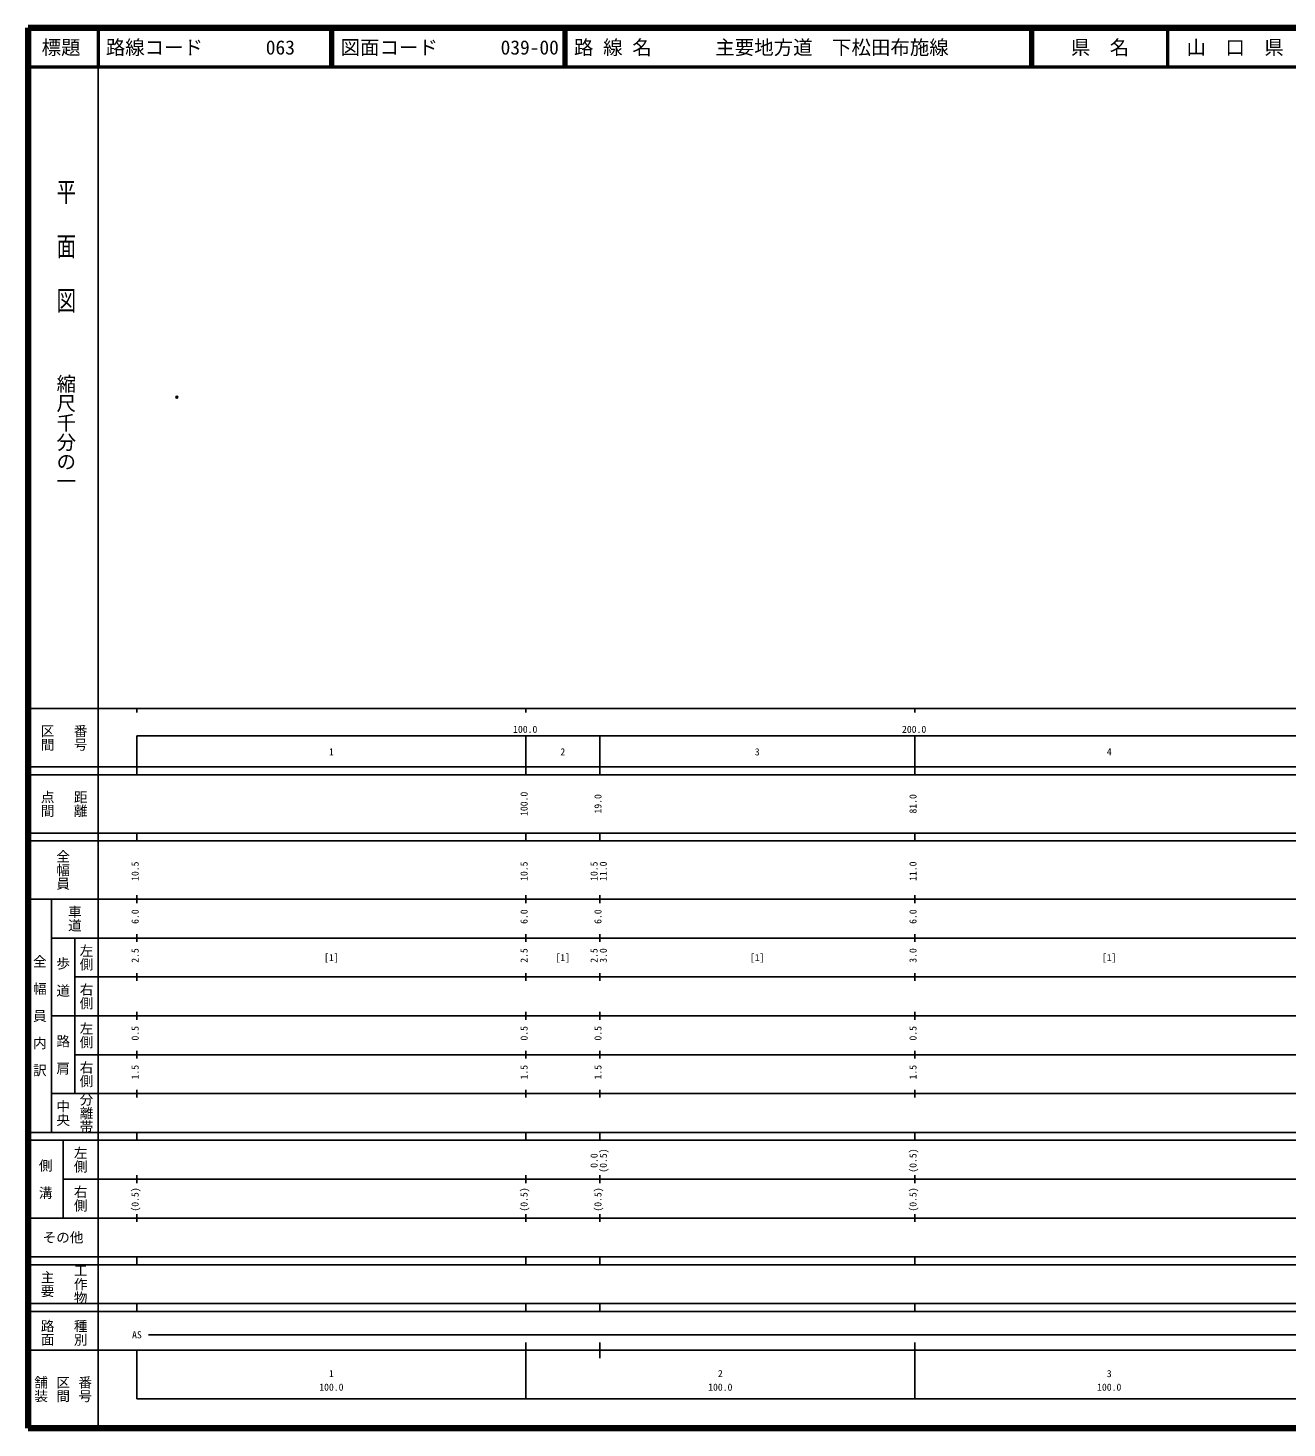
# Model space of a CAD drawing. Units: millimetres on the paper. Extents: x 40 to 680, y 20 to 380.
# Drawn here: x 40 to 363.7, y 20 to 380 of the extents above; entities that cross this region are included whole.
import ezdxf
from ezdxf.enums import TextEntityAlignment as Align

# ---------------------------------------------------------------- set-up
doc = ezdxf.new("R2010")
doc.units = ezdxf.units.MM
doc.header["$PDMODE"] = 32
doc.header["$PDSIZE"] = 0.5
doc.layers.add('M-OTRS', color=6, linetype='Continuous')
doc.layers.add('M-TTL-TXT', color=7, linetype='Continuous')
for name, color, linetype, lineweight in [('M-TTL', 2, 'Continuous', 140), ('M-TTL-BAND', 7, 'Continuous', 25), ('M-TTL-LINE', 7, 'Continuous', 50)]:
    doc.layers.add(name, color=color, linetype=linetype, lineweight=lineweight)
doc.styles.add('@ＭＳ ゴシック', font='')
doc.styles.add('ＭＳ ゴシック', font='')
doc.styles.get('@ＭＳ ゴシック').set_extended_font_data('@MS Gothic')
doc.styles.get('ＭＳ ゴシック').set_extended_font_data('MS Gothic')

msp = doc.modelspace()

# ---------------------------------------------------------------- linework, layer by layer
at = {"layer": 'M-OTRS'}
msp.add_point((78.276, 285.039), dxfattribs=at)
at = {"layer": 'M-TTL'}
for p, q in [((40, 380), (40, 20)), ((680, 380), (40, 380)), ((40, 20), (680, 20))]:
    msp.add_line(p, q, dxfattribs=at)
at = {"layer": 'M-TTL-BAND'}
for p, q in [((58, 370), (58, 20)), ((40, 205), (579, 205)), ((68, 205), (68, 204)), ((168, 205), (168, 204)), ((268, 205), (268, 204)), ((68, 198), (579, 198)), ((68, 198), (68, 188)), ((168, 188), (168, 198)), ((187, 188), (187, 198)), ((268, 188), (268, 198)), ((40, 190), (579, 190)), ((40, 188), (579, 188)), ((40, 173), (579, 173)), ((68, 171), (68, 173)), ((168, 171), (168, 173)), ((187, 171), (187, 173)), ((268, 171), (268, 173)), ((40, 171), (579, 171)), ((40, 156), (579, 156)), ((46, 96), (46, 156)), ((68, 155), (68, 157)), ((168, 155), (168, 157)), ((187, 155), (187, 157)), ((268, 155), (268, 157)), ((46, 146), (579, 146)), ((52, 146), (52, 106)), ((68, 145), (68, 147)), ((168, 145), (168, 147)), ((187, 145), (187, 147)), ((268, 145), (268, 147)), ((68, 135), (68, 137)), ((168, 135), (168, 137)), ((187, 135), (187, 137)), ((268, 135), (268, 137)), ((52, 136), (579, 136)), ((46, 126), (579, 126)), ((68, 125), (68, 127)), ((168, 125), (168, 127)), ((187, 125), (187, 127)), ((268, 125), (268, 127)), ((52, 116), (579, 116)), ((68, 115), (68, 117)), ((168, 115), (168, 117)), ((187, 115), (187, 117)), ((268, 115), (268, 117)), ((46, 106), (579, 106)), ((68, 105), (68, 107)), ((168, 105), (168, 107)), ((187, 105), (187, 107)), ((268, 105), (268, 107)), ((40, 96), (579, 96)), ((40, 94), (579, 94)), ((49, 94), (49, 74)), ((68, 94), (68, 96)), ((168, 94), (168, 96)), ((187, 94), (187, 96)), ((268, 94), (268, 96)), ((49, 84), (579, 84)), ((68, 83), (68, 85)), ((168, 83), (168, 85)), ((187, 83), (187, 85)), ((268, 83), (268, 85)), ((40, 74), (579, 74)), ((68, 73), (68, 75)), ((168, 73), (168, 75)), ((187, 73), (187, 75)), ((268, 73), (268, 75)), ((40, 64), (579, 64)), ((40, 62), (579, 62)), ((68, 62), (68, 64)), ((168, 62), (168, 64)), ((187, 62), (187, 64)), ((268, 62), (268, 64)), ((40, 52), (579, 52)), ((68, 50), (68, 52)), ((168, 50), (168, 52)), ((187, 50), (187, 52)), ((268, 50), (268, 52)), ((40, 50), (579, 50)), ((71, 44), (534, 44)), ((40, 40), (579, 40)), ((68, 40), (68, 27.5)), ((168, 27.5), (168, 42)), ((187, 38), (187, 42)), ((268, 27.5), (268, 42)), ((68, 27.5), (579, 27.5))]:
    msp.add_line(p, q, dxfattribs=at)
at = {"layer": 'M-TTL-LINE'}
for p, q in [((58, 380), (58, 370)), ((117.75, 380), (117.75, 370)), ((118.25, 380), (118.25, 370)), ((177.75, 380), (177.75, 370)), ((178.25, 380), (178.25, 370)), ((297.75, 380), (297.75, 370)), ((298.25, 380), (298.25, 370)), ((333, 380), (333, 370)), ((40, 370), (680, 370))]:
    msp.add_line(p, q, dxfattribs=at)

# ---------------------------------------------------------------- texts
at = {"layer": 'M-TTL-BAND', "style": '@ＭＳ ゴシック', "width": 1.4}
msp.add_text('平  面  図', height=3.666, rotation=270, dxfattribs=at).set_placement((49.777, 306.475), align=Align.MIDDLE_RIGHT)
at = {"layer": 'M-TTL-BAND', "style": '@ＭＳ ゴシック'}
msp.add_text('縮尺千分の一', height=3.666, rotation=270, dxfattribs=at).set_placement((49.777, 261.03), align=Align.MIDDLE_RIGHT)
for s, p in [('区間', (45, 197.5)), ('番号', (53.5, 197.5)), ('点間', (45, 180.5)), ('距離', (53.5, 180.5)), ('全幅員', (49, 163.5)), ('車道', (52, 151)), ('左側', (55, 141)), ('全\u3000幅\u3000員\u3000内\u3000訳', (43, 126)), ('歩\u3000道', (49, 136)), ('右側', (55, 131)), ('左側', (55, 121)), ('路\u3000肩', (49, 116)), ('右側', (55, 111)), ('分離帯', (55, 101)), ('中央', (49, 101)), ('左側', (53.5, 89)), ('側\u3000溝', (44.5, 84)), ('右側', (53.5, 79)), ('工作物', (53.5, 57)), ('主要', (45, 57)), ('路面', (45, 44.5)), ('種別', (53.5, 44.5)), ('舗装', (43.333, 30)), ('区間', (49, 30)), ('番号', (54.667, 30))]:
    msp.add_text(s, height=2.566, rotation=270, dxfattribs=at).set_placement(p, align=Align.MIDDLE_CENTER)
at = {"layer": 'M-TTL-BAND', "style": 'ＭＳ ゴシック'}
for s, p in [('100.0', (167.844, 198.195)), ('200.0', (267.844, 198.195)), ('1', (118, 192.405)), ('2', (177.5, 192.405)), ('3', (227.5, 192.405)), ('4', (318, 192.405)), ('[1]', (118, 139.5)), ('[1]', (177.5, 139.5)), ('[1]', (227.5, 139.5)), ('[1]', (318, 139.5)), ('AS', (68, 42.5)), ('1', (118, 32.523)), ('2', (218, 32.523)), ('3', (318, 32.523)), ('100.0', (118, 29.033)), ('100.0', (218, 29.033)), ('100.0', (318, 29.033))]:
    msp.add_text(s, height=1.833, dxfattribs=at).set_placement(p, align=Align.BOTTOM_CENTER)
for s, p in [('100.0', (169, 180.5)), ('19.0', (188, 180.5)), ('81.0', (269, 180.5)), ('10.5', (69, 163.174)), ('10.5', (169, 163.174)), ('10.5', (187, 163.174)), ('11.0', (189.37, 163.174)), ('11.0', (269, 163.174)), ('6.0', (69, 151.5)), ('6.0', (169, 151.5)), ('6.0', (188, 151.5)), ('6.0', (269, 151.5)), ('2.5', (69, 141.5)), ('2.5', (169, 141.5)), ('2.5', (187, 141.5)), ('3.0', (189.37, 141.5)), ('3.0', (269, 141.5)), ('0.5', (69, 121.5)), ('0.5', (169, 121.5)), ('0.5', (188, 121.5)), ('0.5', (269, 121.5)), ('1.5', (69, 111.5)), ('1.5', (169, 111.5)), ('1.5', (188, 111.5)), ('1.5', (269, 111.5)), ('0.0', (187, 88.764)), ('(0.5)', (189.37, 88.764)), ('(0.5)', (269, 88.764)), ('(0.5)', (69, 78.764)), ('(0.5)', (169, 78.764)), ('(0.5)', (188, 78.764)), ('(0.5)', (269, 78.764))]:
    msp.add_text(s, height=1.833, rotation=90, dxfattribs=at).set_placement(p, align=Align.BOTTOM_CENTER)
msp.add_text('その他', height=2.566, dxfattribs=at).set_placement((49, 69), align=Align.MIDDLE_CENTER)
at = {"layer": 'M-TTL-TXT', "style": 'ＭＳ ゴシック'}
for s, p in [('標題', (48.5, 375)), ('県\u3000名', (315.625, 375)), ('山\u3000口\u3000県', (350.375, 375))]:
    msp.add_text(s, height=3.666, dxfattribs=at).set_placement(p, align=Align.MIDDLE_CENTER)
for s, p in [('路線コード', (60, 375)), ('063', (101.142, 375)), ('図面コード', (120.38, 375)), ('039-00', (161.521, 375)), ('路 線 名', (180.38, 375)), ('主要地方道\u3000下松田布施線', (216.734, 375))]:
    msp.add_text(s, height=3.666, dxfattribs=at).set_placement(p, align=Align.MIDDLE_LEFT)

doc.saveas('drawing.dxf')
